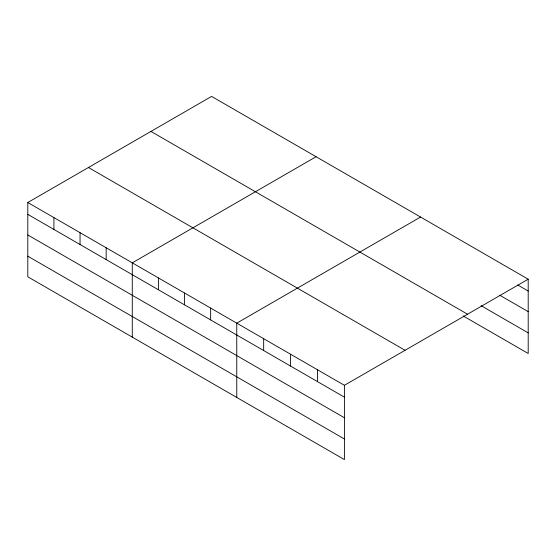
<?xml version="1.0" encoding="UTF-8"?>
<svg xmlns="http://www.w3.org/2000/svg" width="556" height="556" viewBox="0 0 556 556"><rect width="100%" height="100%" fill="white"/><g stroke="black" fill="none" stroke-linecap="round" stroke-linejoin="round"><path stroke-width="0.83" d="M344.407 417.758L344.407 385.308L27.8 202.516L27.8 276.805L344.407 459.597L344.407 417.758L27.8 234.966M463.162 315.933L528.2 353.484L528.2 279.195L211.593 96.403L27.8 202.516M316.072 156.729L132.279 262.842L132.279 337.124M420.551 217.048L236.759 323.161L236.759 397.443M344.407 385.308L528.2 279.195M517.733 284.992L528.2 291.038M499.795 295.243L528.2 311.645M481.107 305.682L528.2 332.877M150.94 131.424L467.547 314.216M88.453 167.502L405.06 350.294M27.8 214.359L344.407 397.151M27.8 256.198L344.407 438.99M317.497 369.775L317.497 381.611M290.579 354.235L290.579 366.07M263.669 338.694L263.669 350.537M210.641 308.08L210.641 319.915M184.522 292.998L184.522 304.841M158.397 277.917L158.397 289.759M106.161 247.761L106.161 259.596M80.043 232.679L80.043 244.515M53.918 217.598L53.918 229.44"/></g></svg>
